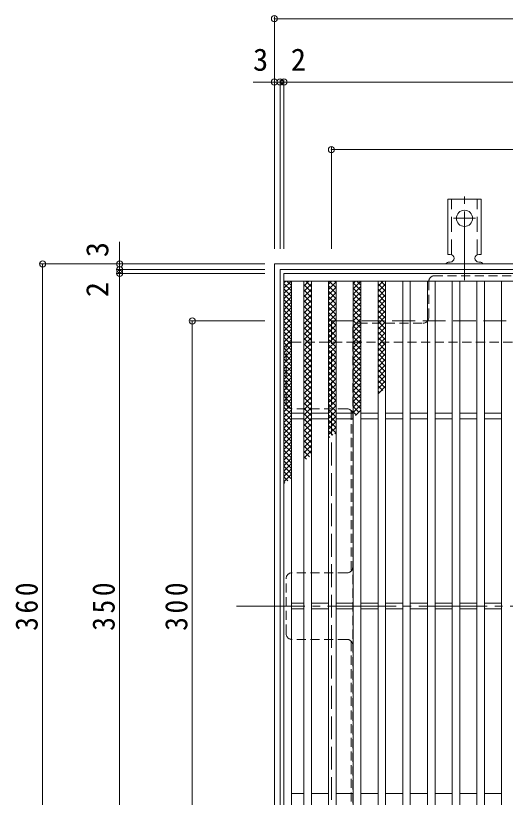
# Model space of a CAD drawing. Units: millimetres at full size, sheet at 1:4. Extents: x -822 to 976, y -780 to 766.
# Drawn here: x -810.8 to -553.2, y 342.5 to 753.8 of the extents above; entities that cross this region are included whole.
import ezdxf
from ezdxf.enums import TextEntityAlignment as Align

# ---------------------------------------------------------------- set-up
doc = ezdxf.new("R2010")
doc.units = ezdxf.units.MM
doc.header["$LTSCALE"] = 4
doc.header["$PDMODE"] = 32
doc.header["$PDSIZE"] = 3.2
for name, pattern in [('CHAIN2', [12, 9, -1, 1, -1]), ('DASHED1', [1.8, 1.2, -0.6]), ('DASHED2', [3, 2, -1]), ('DASHED3', [4, 3, -1])]:
    doc.linetypes.add(name, pattern=pattern)
for name, color, linetype, lineweight in [('A-1', 2, 'DASHED3', 9), ('A-2', 3, 'Continuous', 9), ('A-4', 7, 'Continuous', 9), ('A-7', 2, 'Continuous', 9), ('A-9', 6, 'Continuous', 9), ('A-A', 3, 'Continuous', 9)]:
    doc.layers.add(name, color=color, linetype=linetype, lineweight=lineweight)
doc.styles.add('ＭＳ ゴシック', font='')
doc.styles.get('ＭＳ ゴシック').set_extended_font_data('MS Gothic')

msp = doc.modelspace()

# ---------------------------------------------------------------- linework, layer by layer
at = {"layer": 'A-1'}
for p, q in [((-644.713, 593.162), (-644.713, 293.162)), ((-344.713, 593.162), (-644.713, 593.162))]:
    msp.add_line(p, q, dxfattribs=at)
at = {"layer": 'A-1', "linetype": 'Continuous'}
for points in [[(-674.713, 623.162), (-674.713, 263.162), (-314.713, 263.162), (-314.713, 623.162)], [(-671.713, 620.162), (-671.713, 266.162), (-317.713, 266.162), (-317.713, 620.162)]]:
    msp.add_lwpolyline(points, close=True, dxfattribs=at)
at = {"layer": 'A-2'}
for p, q in [((-669.713, 618.161), (-669.713, 268.162)), ((-319.713, 618.161), (-669.713, 618.161)), ((-319.713, 614.162), (-669.713, 614.162)), ((-665.713, 614.162), (-665.713, 272.162)), ((-659.213, 614.162), (-659.213, 272.162)), ((-655.213, 614.162), (-655.213, 272.162)), ((-646.213, 614.162), (-646.213, 272.162)), ((-642.213, 614.162), (-642.213, 272.162)), ((-633.213, 614.162), (-633.213, 272.162)), ((-629.213, 614.162), (-629.213, 272.162)), ((-620.213, 614.162), (-620.213, 272.162)), ((-616.213, 614.162), (-616.213, 272.162)), ((-607.213, 614.162), (-607.213, 272.162)), ((-603.213, 614.162), (-603.213, 272.162)), ((-594.213, 614.162), (-594.213, 272.162)), ((-590.213, 614.162), (-590.213, 272.162)), ((-581.213, 614.162), (-581.213, 272.162)), ((-577.213, 614.162), (-577.213, 272.162)), ((-568.213, 614.162), (-568.213, 272.162)), ((-564.213, 614.162), (-564.213, 272.162)), ((-555.213, 614.162), (-555.213, 272.162)), ((-665.713, 544.663), (-659.213, 544.663)), ((-655.213, 544.663), (-646.213, 544.663)), ((-642.213, 544.663), (-633.213, 544.663)), ((-629.213, 544.663), (-620.213, 544.663)), ((-616.213, 544.663), (-607.213, 544.663)), ((-603.213, 544.663), (-594.213, 544.663)), ((-590.213, 544.663), (-581.213, 544.663)), ((-577.213, 544.663), (-568.213, 544.663)), ((-564.213, 544.663), (-555.213, 544.663)), ((-665.713, 541.662), (-659.213, 541.662)), ((-655.213, 541.662), (-646.213, 541.662)), ((-642.213, 541.662), (-633.213, 541.662)), ((-629.213, 541.662), (-620.213, 541.662)), ((-616.213, 541.662), (-607.213, 541.662)), ((-603.213, 541.662), (-594.213, 541.662)), ((-590.213, 541.662), (-581.213, 541.662)), ((-577.213, 541.662), (-568.213, 541.662)), ((-564.213, 541.662), (-555.213, 541.662)), ((-665.713, 444.662), (-659.213, 444.662)), ((-655.213, 444.662), (-646.213, 444.662)), ((-642.213, 444.662), (-633.213, 444.662)), ((-629.213, 444.662), (-620.213, 444.662)), ((-616.213, 444.662), (-607.213, 444.662)), ((-603.213, 444.662), (-594.213, 444.662)), ((-590.213, 444.662), (-581.213, 444.662)), ((-577.213, 444.662), (-568.213, 444.662)), ((-564.213, 444.662), (-555.213, 444.662)), ((-665.713, 441.663), (-659.213, 441.663)), ((-655.213, 441.663), (-646.213, 441.663)), ((-642.213, 441.663), (-633.213, 441.663)), ((-629.213, 441.663), (-620.213, 441.663)), ((-616.213, 441.663), (-607.213, 441.663)), ((-603.213, 441.663), (-594.213, 441.663)), ((-590.213, 441.663), (-581.213, 441.663)), ((-577.213, 441.663), (-568.213, 441.663)), ((-564.213, 441.663), (-555.213, 441.663)), ((-665.713, 344.662), (-659.213, 344.662)), ((-655.213, 344.662), (-646.213, 344.662)), ((-642.213, 344.662), (-633.213, 344.662)), ((-629.213, 344.662), (-620.213, 344.662)), ((-616.213, 344.662), (-607.213, 344.662)), ((-603.213, 344.662), (-594.213, 344.662)), ((-590.213, 344.662), (-581.213, 344.662)), ((-577.213, 344.662), (-568.213, 344.662)), ((-564.213, 344.662), (-555.213, 344.662))]:
    msp.add_line(p, q, dxfattribs=at)
at = {"layer": 'A-4'}
for p, q in [((-674.713, 753.379), (-674.713, 631.162)), ((-674.713, 752.179), (-314.713, 752.179)), ((-671.713, 720.059), (-671.713, 631.162)), ((-669.713, 720.059), (-669.713, 631.162)), ((-674.713, 718.859), (-685.967, 718.859)), ((-674.713, 718.859), (-671.713, 718.859)), ((-671.713, 718.859), (-669.713, 718.859)), ((-669.713, 718.859), (-319.713, 718.859)), ((-644.713, 684.515), (-644.713, 631.162)), ((-644.713, 683.315), (-344.713, 683.315)), ((-756.152, 623.162), (-756.152, 634.704)), ((-797.863, 623.162), (-679.713, 623.162)), ((-796.663, 623.162), (-796.663, 263.162)), ((-756.152, 623.162), (-756.152, 620.162)), ((-757.352, 620.162), (-679.713, 620.162)), ((-757.352, 618.161), (-679.713, 618.161)), ((-756.152, 620.162), (-756.152, 618.161)), ((-756.152, 618.161), (-756.152, 268.162)), ((-719.112, 593.162), (-679.713, 593.162)), ((-717.912, 593.162), (-717.912, 293.162))]:
    msp.add_line(p, q, dxfattribs=at)
for p in [(-674.713, 752.179), (-674.713, 718.859), (-671.713, 718.859), (-669.713, 718.859), (-644.713, 683.315), (-796.663, 623.162), (-756.152, 623.162), (-756.152, 620.162), (-756.152, 618.161), (-717.912, 593.162)]:
    msp.add_point(p, dxfattribs=at)
at = {"layer": 'A-7', "linetype": 'DASHED1'}
for p, q in [((-398.914, 616.966), (-590.512, 616.966)), ((-593.512, 594.966), (-593.512, 613.966)), ((-633.513, 588.966), (-633.513, 581.966)), ((-630.513, 591.966), (-596.512, 591.966)), ((-665.516, 581.966), (-633.513, 581.966)), ((-633.513, 581.966), (-355.913, 581.966)), ((-633.513, 581.966), (-633.513, 304.359)), ((-668.516, 549.965), (-668.516, 578.966)), ((-636.513, 546.965), (-665.516, 546.965)), ((-634.313, 546.004), (-634.313, 461.623)), ((-636.513, 460.663), (-665.516, 460.663)), ((-668.516, 428.662), (-668.516, 457.663)), ((-636.513, 425.662), (-665.516, 425.662)), ((-634.313, 340.32), (-634.313, 424.701))]:
    msp.add_line(p, q, dxfattribs=at)
at = {"layer": 'A-7', "linetype": 'CHAIN2'}
msp.add_line((-694.713, 443.162), (-294.713, 443.162), dxfattribs=at)
at = {"layer": 'A-7', "linetype": 'DASHED1'}
for centre, start, end in [((-590.512, 613.966), 90, 180), ((-596.512, 594.966), 270, 0), ((-630.513, 588.966), 90, 180), ((-665.516, 578.966), 90, 180), ((-665.516, 549.965), 180, 270), ((-636.513, 543.965), 0, 90), ((-665.516, 457.663), 90, 180), ((-636.513, 463.663), 270, 0), ((-665.516, 428.662), 180, 270), ((-636.513, 422.662), 0, 90)]:
    msp.add_arc(centre, 3, start, end, dxfattribs=at)
at = {"layer": 'A-9'}
for p, q in [((-669.713, 613.201), (-668.75, 614.163)), ((-669.713, 610.372), (-665.922, 614.163)), ((-669.713, 612.924), (-665.713, 608.924)), ((-668.123, 614.163), (-665.713, 611.752)), ((-659.213, 611.486), (-656.537, 614.162)), ((-658.225, 614.162), (-655.213, 611.15)), ((-655.397, 614.162), (-655.213, 613.979)), ((-646.213, 612.555), (-644.604, 614.162)), ((-646.213, 609.726), (-642.213, 613.725)), ((-645.873, 614.162), (-642.213, 610.503)), ((-643.045, 614.162), (-642.213, 613.331)), ((-633.213, 612.946), (-631.996, 614.162)), ((-633.213, 610.117), (-629.213, 614.117)), ((-633.213, 613.178), (-629.213, 609.178)), ((-631.368, 614.162), (-629.213, 612.006)), ((-620.213, 611.413), (-617.463, 614.162)), ((-620.213, 612.758), (-616.212, 608.758)), ((-618.789, 614.162), (-616.212, 611.587)), ((-669.713, 607.544), (-665.713, 611.544)), ((-669.713, 610.096), (-665.713, 606.095)), ((-669.713, 604.715), (-665.713, 608.716)), ((-659.213, 608.658), (-655.213, 612.658)), ((-659.213, 612.322), (-655.213, 608.322)), ((-659.213, 605.83), (-655.213, 609.83)), ((-659.213, 609.493), (-655.213, 605.494)), ((-646.213, 611.675), (-642.213, 607.674)), ((-646.213, 606.897), (-642.213, 610.897)), ((-646.213, 608.846), (-642.213, 604.846)), ((-633.213, 607.288), (-629.213, 611.289)), ((-633.213, 610.35), (-629.213, 606.35)), ((-620.213, 608.584), (-616.212, 612.584)), ((-620.213, 609.93), (-616.212, 605.93)), ((-620.213, 605.756), (-616.212, 609.756)), ((-669.713, 607.267), (-665.713, 603.267)), ((-669.713, 601.887), (-665.713, 605.887)), ((-659.213, 603.001), (-655.213, 607.001)), ((-659.213, 606.665), (-655.213, 602.665)), ((-646.213, 604.069), (-642.213, 608.069)), ((-646.213, 606.017), (-642.213, 602.017)), ((-646.213, 601.241), (-642.213, 605.24)), ((-633.213, 604.46), (-629.213, 608.46)), ((-633.213, 607.521), (-629.213, 603.521)), ((-633.213, 601.632), (-629.213, 605.631)), ((-633.213, 604.693), (-629.213, 600.693)), ((-620.213, 607.102), (-616.212, 603.101)), ((-620.213, 602.928), (-616.212, 606.928)), ((-669.713, 604.439), (-665.713, 600.439)), ((-669.713, 599.059), (-665.713, 603.059)), ((-669.713, 601.61), (-665.713, 597.61)), ((-659.213, 600.172), (-655.213, 604.173)), ((-659.213, 603.837), (-655.213, 599.836)), ((-659.213, 597.344), (-655.213, 601.345)), ((-659.213, 601.009), (-655.213, 597.008)), ((-646.213, 603.189), (-642.213, 599.189)), ((-646.213, 598.413), (-642.213, 602.412)), ((-633.213, 598.803), (-629.213, 602.803)), ((-633.213, 601.864), (-629.213, 597.864)), ((-620.213, 604.273), (-616.212, 600.272)), ((-620.213, 600.1), (-616.212, 604.099)), ((-620.213, 601.445), (-616.212, 597.444)), ((-620.213, 597.271), (-616.212, 601.27)), ((-669.713, 596.23), (-665.713, 600.231)), ((-669.713, 598.782), (-665.713, 594.782)), ((-669.713, 593.402), (-665.713, 597.402)), ((-659.213, 594.516), (-655.213, 598.516)), ((-659.213, 598.18), (-655.213, 594.18)), ((-646.213, 600.36), (-642.213, 596.361)), ((-646.213, 595.583), (-642.213, 599.584)), ((-646.213, 597.532), (-642.213, 593.533)), ((-646.213, 592.755), (-642.213, 596.755)), ((-633.213, 595.975), (-629.213, 599.975)), ((-633.213, 599.036), (-629.213, 595.036)), ((-633.213, 593.147), (-629.213, 597.146)), ((-620.213, 598.616), (-616.212, 594.616)), ((-620.213, 594.442), (-616.212, 598.442)), ((-669.713, 595.953), (-665.713, 591.954)), ((-669.713, 590.574), (-665.713, 594.573)), ((-669.713, 593.124), (-665.713, 589.125)), ((-659.213, 591.687), (-655.213, 595.688)), ((-659.213, 595.352), (-655.213, 591.352)), ((-659.213, 588.859), (-655.213, 592.86)), ((-659.213, 592.523), (-655.213, 588.523)), ((-646.213, 594.703), (-642.213, 590.704)), ((-646.213, 589.927), (-642.213, 593.926)), ((-633.213, 596.208), (-629.213, 592.207)), ((-633.213, 590.318), (-629.213, 594.318)), ((-633.213, 593.379), (-629.213, 589.379)), ((-620.213, 595.788), (-616.212, 591.788)), ((-620.213, 591.614), (-616.212, 595.614)), ((-620.213, 592.96), (-616.212, 588.959)), ((-620.213, 588.786), (-616.212, 592.785)), ((-669.713, 587.745), (-665.713, 591.745)), ((-669.713, 590.296), (-665.713, 586.297)), ((-669.713, 584.917), (-665.713, 588.917)), ((-659.213, 586.031), (-655.213, 590.03)), ((-659.213, 589.695), (-655.213, 585.695)), ((-646.213, 591.875), (-642.213, 587.875)), ((-646.213, 587.098), (-642.213, 591.098)), ((-646.213, 589.047), (-642.213, 585.047)), ((-646.213, 584.27), (-642.213, 588.27)), ((-633.213, 587.489), (-629.213, 591.49)), ((-633.213, 590.55), (-629.213, 586.551)), ((-633.213, 584.661), (-629.213, 588.661)), ((-620.213, 590.131), (-616.212, 586.131)), ((-620.213, 585.957), (-616.212, 589.957)), ((-669.713, 587.468), (-665.713, 583.468)), ((-669.713, 582.089), (-665.713, 586.088)), ((-669.713, 584.639), (-665.713, 580.639)), ((-659.213, 583.203), (-655.213, 587.202)), ((-659.213, 586.866), (-655.213, 582.867)), ((-659.213, 580.374), (-655.213, 584.374)), ((-659.213, 584.038), (-655.213, 580.038)), ((-646.213, 586.218), (-642.213, 582.218)), ((-646.213, 581.442), (-642.213, 585.441)), ((-633.213, 587.722), (-629.213, 583.722)), ((-633.213, 581.833), (-629.213, 585.833)), ((-633.213, 584.894), (-629.213, 580.894)), ((-620.213, 587.302), (-616.212, 583.303)), ((-620.213, 583.128), (-616.212, 587.129)), ((-620.213, 584.474), (-616.212, 580.474)), ((-620.213, 580.3), (-616.212, 584.3)), ((-669.713, 579.259), (-665.713, 583.26)), ((-669.713, 581.811), (-665.713, 577.811)), ((-669.713, 576.431), (-665.713, 580.431)), ((-659.213, 577.546), (-655.213, 581.545)), ((-659.213, 581.209), (-655.213, 577.21)), ((-646.213, 583.39), (-642.213, 579.389)), ((-646.213, 578.613), (-642.213, 582.613)), ((-646.213, 580.561), (-642.213, 576.561)), ((-633.213, 579.004), (-629.213, 583.004)), ((-633.213, 582.065), (-629.213, 578.066)), ((-633.213, 576.176), (-629.213, 580.176)), ((-620.213, 581.645), (-616.212, 577.646)), ((-620.213, 577.472), (-616.212, 581.471)), ((-669.713, 578.983), (-665.713, 574.982)), ((-669.713, 573.603), (-665.713, 577.603)), ((-669.713, 576.154), (-665.713, 572.154)), ((-659.213, 574.717), (-655.213, 578.717)), ((-659.213, 578.381), (-655.213, 574.382)), ((-659.213, 571.889), (-655.213, 575.888)), ((-646.213, 575.784), (-642.213, 579.785)), ((-646.213, 577.733), (-642.213, 573.733)), ((-646.213, 572.956), (-642.213, 576.956)), ((-633.213, 579.237), (-629.213, 575.237)), ((-633.213, 573.348), (-629.213, 577.348)), ((-633.213, 576.409), (-629.213, 572.408)), ((-620.213, 578.817), (-616.212, 574.818)), ((-620.213, 574.643), (-616.212, 578.643)), ((-620.213, 575.989), (-616.212, 571.988)), ((-620.213, 571.815), (-616.212, 575.815)), ((-669.713, 570.774), (-665.713, 574.774)), ((-669.713, 573.325), (-665.713, 569.326)), ((-669.713, 567.946), (-665.713, 571.946)), ((-659.213, 575.553), (-655.213, 571.553)), ((-659.213, 569.06), (-655.213, 573.06)), ((-659.213, 572.724), (-655.213, 568.725)), ((-646.213, 574.904), (-642.213, 570.905)), ((-646.213, 570.128), (-642.213, 574.128)), ((-646.213, 572.076), (-642.213, 568.076)), ((-633.213, 570.519), (-629.213, 574.52)), ((-633.213, 573.58), (-629.213, 569.58)), ((-633.213, 567.69), (-629.213, 571.691)), ((-620.213, 573.16), (-616.212, 569.16)), ((-620.213, 568.987), (-616.212, 572.986)), ((-669.713, 570.497), (-665.713, 566.497)), ((-669.713, 565.117), (-665.713, 569.117)), ((-669.713, 567.669), (-665.713, 563.669)), ((-659.213, 566.232), (-655.213, 570.232)), ((-659.213, 569.896), (-655.213, 565.896)), ((-646.213, 567.299), (-642.213, 571.299)), ((-646.213, 569.248), (-642.213, 565.248)), ((-646.213, 564.471), (-642.213, 568.471)), ((-633.213, 570.751), (-629.213, 566.752)), ((-633.213, 564.862), (-629.213, 568.863)), ((-633.213, 567.924), (-629.213, 563.923)), ((-620.213, 570.332), (-616.212, 566.332)), ((-620.213, 566.157), (-616.212, 570.158)), ((-620.213, 567.503), (-616.212, 563.503)), ((-669.713, 562.289), (-665.713, 566.289)), ((-669.713, 564.84), (-665.713, 560.841)), ((-669.713, 559.461), (-665.713, 563.461)), ((-659.213, 563.403), (-655.213, 567.403)), ((-659.213, 567.067), (-655.213, 563.067)), ((-659.213, 560.575), (-655.213, 564.575)), ((-659.213, 564.239), (-655.213, 560.239)), ((-646.213, 566.419), (-642.213, 562.419)), ((-646.213, 561.643), (-642.213, 565.642)), ((-646.213, 563.591), (-642.213, 559.591)), ((-633.213, 562.034), (-629.213, 566.034)), ((-633.213, 565.096), (-629.213, 561.095)), ((-620.213, 563.329), (-616.212, 567.33)), ((-620.213, 564.675), (-616.212, 560.675)), ((-620.213, 560.501), (-616.212, 564.501)), ((-669.713, 562.012), (-665.713, 558.012)), ((-669.713, 556.632), (-665.713, 560.632)), ((-659.213, 557.746), (-655.213, 561.746)), ((-659.213, 561.41), (-655.213, 557.41)), ((-646.213, 558.814), (-642.213, 562.814)), ((-646.213, 560.762), (-642.213, 556.762)), ((-646.213, 555.986), (-642.213, 559.986)), ((-633.213, 559.206), (-629.213, 563.206)), ((-633.213, 562.267), (-629.213, 558.267)), ((-633.213, 556.377), (-629.213, 560.378)), ((-633.213, 559.438), (-629.213, 555.438)), ((-620.213, 561.846), (-616.212, 557.846)), ((-620.213, 557.673), (-616.212, 561.672)), ((-669.713, 559.184), (-665.713, 555.183)), ((-669.713, 553.804), (-665.713, 557.804)), ((-669.713, 556.355), (-665.713, 552.355)), ((-659.213, 554.918), (-655.213, 558.918)), ((-659.213, 558.582), (-655.213, 554.582)), ((-659.213, 552.089), (-655.213, 556.09)), ((-659.213, 555.754), (-655.213, 551.753)), ((-646.213, 557.934), (-642.213, 553.934)), ((-646.213, 553.157), (-642.213, 557.157)), ((-633.213, 553.549), (-629.213, 557.549)), ((-633.213, 556.61), (-629.213, 552.609)), ((-620.213, 559.018), (-617.757, 556.562)), ((-620.213, 554.844), (-616.212, 558.844)), ((-620.213, 556.19), (-619.345, 555.322)), ((-669.713, 550.975), (-665.713, 554.975)), ((-669.713, 553.526), (-665.713, 549.527)), ((-669.713, 548.147), (-665.713, 552.147)), ((-659.213, 549.261), (-655.213, 553.261)), ((-659.213, 552.925), (-655.213, 548.925)), ((-646.213, 555.106), (-642.213, 551.106)), ((-646.213, 550.329), (-642.213, 554.329)), ((-646.213, 552.277), (-642.213, 548.277)), ((-646.213, 547.5), (-642.213, 551.501)), ((-633.213, 550.721), (-629.213, 554.72)), ((-633.213, 553.782), (-629.213, 549.781)), ((-633.213, 547.892), (-629.213, 551.892)), ((-669.713, 550.698), (-665.713, 546.698)), ((-669.713, 545.319), (-665.713, 549.318)), ((-669.713, 547.87), (-665.713, 543.87)), ((-659.213, 546.433), (-655.213, 550.432)), ((-659.213, 550.096), (-655.213, 546.097)), ((-659.213, 543.604), (-655.213, 547.604)), ((-659.213, 547.268), (-655.213, 543.268)), ((-646.213, 549.449), (-642.213, 545.449)), ((-646.213, 544.672), (-642.213, 548.672)), ((-633.213, 550.953), (-629.213, 546.954)), ((-633.213, 545.064), (-629.213, 549.063)), ((-633.213, 548.125), (-630.051, 544.963)), ((-669.713, 542.49), (-665.713, 546.49)), ((-669.713, 545.042), (-665.713, 541.042)), ((-669.713, 539.662), (-665.713, 543.662)), ((-659.213, 540.776), (-655.213, 544.776)), ((-659.213, 544.44), (-655.213, 540.44)), ((-646.213, 546.62), (-642.213, 542.62)), ((-646.213, 541.843), (-642.213, 545.843)), ((-646.213, 543.792), (-642.213, 539.792)), ((-646.213, 539.015), (-642.213, 543.016)), ((-633.213, 545.296), (-631.64, 543.723)), ((-632.03, 543.418), (-629.213, 546.235)), ((-669.713, 542.213), (-665.713, 538.214)), ((-669.713, 536.833), (-665.713, 540.834)), ((-669.713, 539.385), (-665.713, 535.384)), ((-659.213, 537.947), (-655.213, 541.947)), ((-659.213, 541.611), (-655.213, 537.612)), ((-659.213, 535.119), (-655.213, 539.119)), ((-659.213, 538.783), (-655.213, 534.783)), ((-646.213, 540.963), (-642.213, 536.963)), ((-646.213, 536.187), (-642.213, 540.187)), ((-669.713, 534.005), (-665.713, 538.005)), ((-669.713, 536.556), (-665.713, 532.556)), ((-669.713, 531.176), (-665.713, 535.176)), ((-659.213, 532.29), (-655.213, 536.291)), ((-659.213, 535.955), (-655.213, 531.954)), ((-646.213, 538.135), (-642.346, 534.268)), ((-646.213, 533.358), (-642.213, 537.358)), ((-646.213, 535.307), (-643.934, 533.027)), ((-669.713, 533.728), (-665.713, 529.728)), ((-669.713, 528.348), (-665.713, 532.348)), ((-669.713, 530.899), (-665.713, 526.9)), ((-659.213, 529.462), (-655.213, 533.462)), ((-659.213, 533.127), (-655.213, 529.126)), ((-659.213, 526.634), (-655.213, 530.634)), ((-646.213, 532.479), (-645.522, 531.788)), ((-642.935, 533.808), (-642.213, 534.53)), ((-669.713, 525.52), (-665.713, 529.52)), ((-669.713, 528.071), (-665.713, 524.071)), ((-669.713, 522.691), (-665.713, 526.691)), ((-659.213, 530.297), (-655.213, 526.298)), ((-659.213, 523.805), (-655.213, 527.805)), ((-659.213, 527.469), (-655.213, 523.469)), ((-669.713, 525.243), (-665.713, 521.243)), ((-669.713, 519.863), (-665.713, 523.863)), ((-669.713, 522.415), (-665.713, 518.414)), ((-659.213, 520.977), (-655.213, 524.977)), ((-659.213, 524.641), (-656.229, 521.656)), ((-669.713, 517.035), (-665.713, 521.035)), ((-669.713, 519.586), (-665.713, 515.586)), ((-669.713, 514.207), (-665.713, 518.207)), ((-659.213, 521.813), (-657.816, 520.416)), ((-669.713, 516.758), (-665.713, 512.758)), ((-669.713, 511.377), (-665.713, 515.378)), ((-669.713, 513.929), (-666.023, 510.239)), ((-669.713, 508.549), (-665.713, 512.55)), ((-669.713, 511.101), (-667.611, 508.999)), ((-669.713, 508.273), (-669.199, 507.759))]:
    msp.add_line(p, q, dxfattribs=at)
at = {"layer": 'A-A', "color": 7, "linetype": 'CHAIN2'}
for p, q in [((-574.713, 614.694), (-574.713, 662.095)), ((-568.937, 647.162), (-580.489, 647.162))]:
    msp.add_line(p, q, dxfattribs=at)
at = {"layer": 'A-A'}
for p, q in [((-583.463, 628.162), (-583.463, 657.162)), ((-583.463, 657.162), (-565.963, 657.162)), ((-565.963, 628.162), (-565.963, 657.162)), ((-583.463, 628.162), (-582.213, 628.162)), ((-565.963, 628.162), (-567.213, 628.162)), ((-582.208, 624.162), (-582.721, 624.162)), ((-566.713, 624.162), (-567.213, 624.162))]:
    msp.add_line(p, q, dxfattribs=at)
at = {"layer": 'A-A', "linetype": 'DASHED2'}
for p, q in [((-581.463, 628.017), (-581.463, 657.162)), ((-567.963, 628.017), (-567.963, 657.162))]:
    msp.add_line(p, q, dxfattribs=at)
at = {"layer": 'A-A'}
msp.add_circle((-574.713, 647.162), 4.25, dxfattribs=at)
for centre, start, end in [((-582.213, 626.162), 270.13329, 90), ((-567.213, 626.162), 90, 270), ((-582.713, 622.162), 90.24162, 150.00072), ((-566.713, 622.162), 29.99951, 89.72403)]:
    msp.add_arc(centre, 2, start, end, dxfattribs=at)

# ---------------------------------------------------------------- texts
at = {"layer": 'A-4', "color": 2, "style": 'ＭＳ ゴシック'}
for s, p in [('3', (-685.967, 721.259)), ('2', (-666.075, 721.259))]:
    msp.add_text(s, height=11.73, dxfattribs=at).set_placement(p, align=Align.BOTTOM_LEFT)
for s, p in [('3', (-758.552, 626.704)), ('2', (-758.552, 605.678))]:
    msp.add_text(s, height=11.73, rotation=90, dxfattribs=at).set_placement(p, align=Align.BOTTOM_LEFT)
at = {"layer": 'A-4', "color": 2, "char_height": 11.73, "attachment_point": 7, "rotation": 90, "style": 'ＭＳ ゴシック'}
for s, insert in [('\\T1.27;\\W0.9;360', (-799.063, 430.162)), ('\\T1.27;\\W0.9;350', (-758.552, 430.162)), ('\\T1.27;\\W0.9;300', (-720.312, 430.162))]:
    msp.add_mtext(s, dxfattribs=dict(at, insert=insert))

doc.saveas('drawing.dxf')
